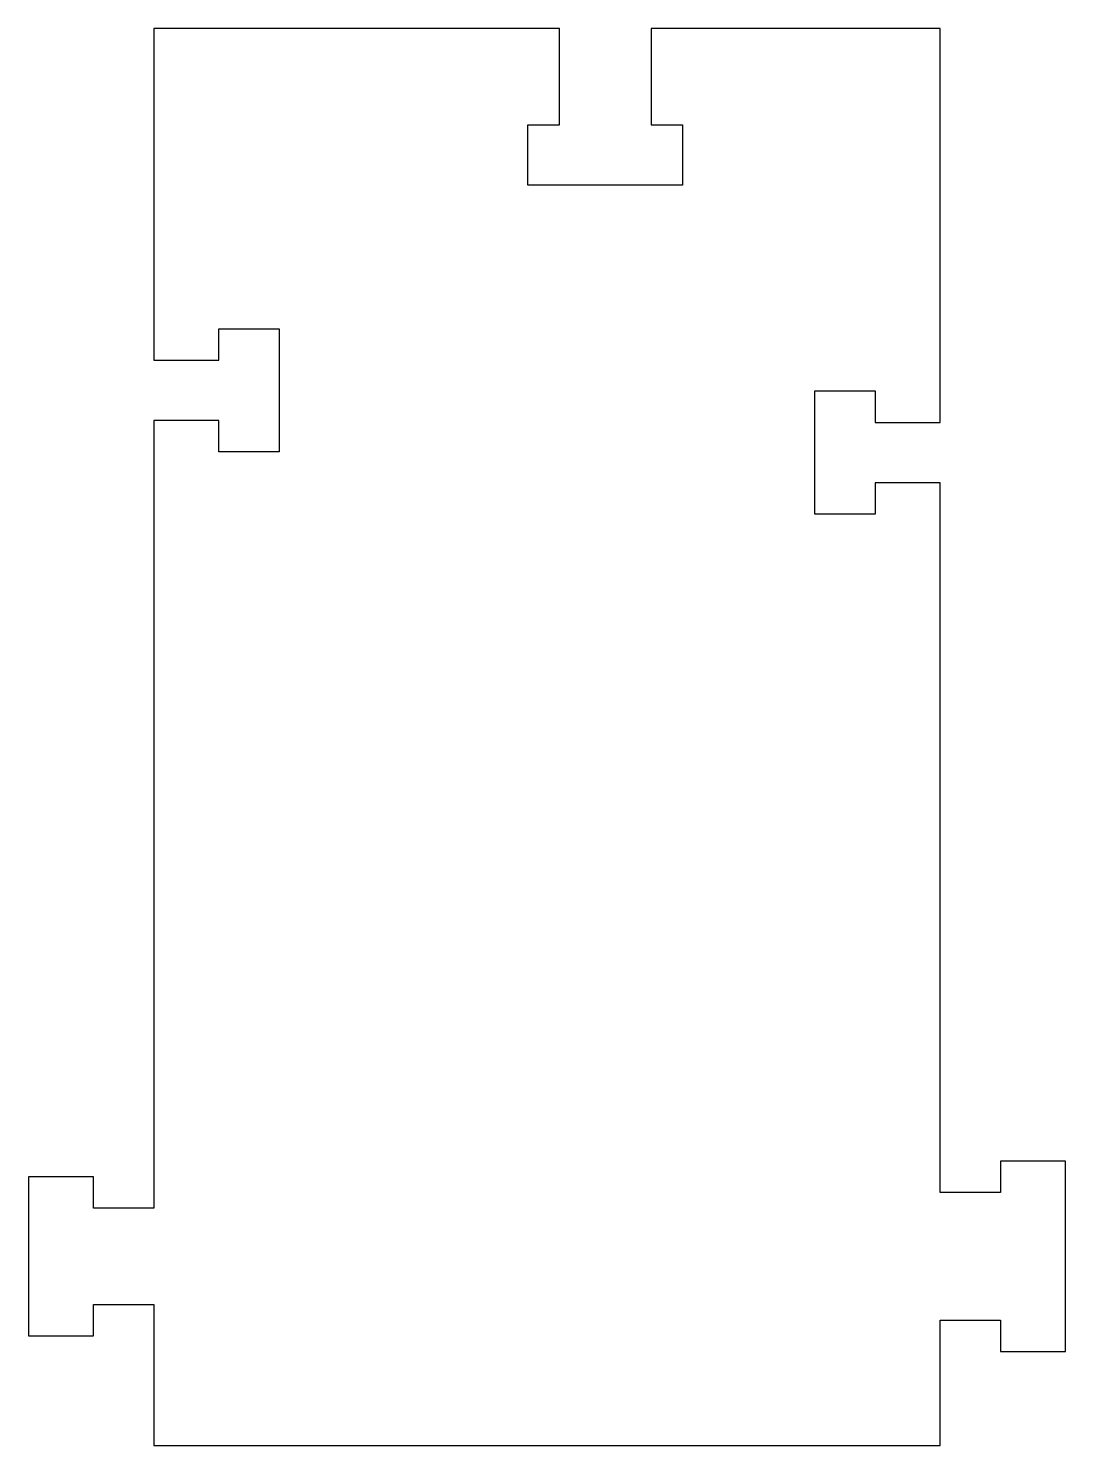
# Model space of a CAD drawing. Header units: millimetres. Extents: x -33.1 to 33.1, y -45.2 to 45.2.
import ezdxf

# ---------------------------------------------------------------- set-up
doc = ezdxf.new("R2010")
doc.units = ezdxf.units.MM
doc.layers.get('0').update_dxf_attribs({"linetype": 'CONTINUOUS'})

msp = doc.modelspace()

# ---------------------------------------------------------------- linework, layer by layer
for p, q in [((0.788, 45.193), (-25.075, 45.193)), ((-25.075, 45.193), (-25.075, 24.03)), ((0.788, 39.043), (0.788, 45.193)), ((25.075, 45.193), (6.638, 45.193)), ((6.638, 45.193), (6.638, 39.043)), ((25.075, 20.066), (25.075, 45.193)), ((-1.212, 35.193), (-1.212, 39.043)), ((-1.212, 39.043), (0.788, 39.043)), ((6.638, 39.043), (8.638, 39.043)), ((8.638, 39.043), (8.638, 35.193)), ((8.638, 35.193), (-1.212, 35.193)), ((-20.925, 24.03), (-20.925, 26.03)), ((-20.925, 26.03), (-17.075, 26.03)), ((-17.075, 26.03), (-17.075, 18.18)), ((-25.075, 24.03), (-20.925, 24.03)), ((17.075, 14.216), (17.075, 22.066)), ((17.075, 22.066), (20.925, 22.066)), ((20.925, 22.066), (20.925, 20.066)), ((-20.925, 20.18), (-25.075, 20.18)), ((-25.075, 20.18), (-25.075, -30.043)), ((-20.925, 18.18), (-20.925, 20.18)), ((20.925, 20.066), (25.075, 20.066)), ((-17.075, 18.18), (-20.925, 18.18)), ((25.075, 16.216), (20.925, 16.216)), ((20.925, 16.216), (20.925, 14.216)), ((25.075, -29.043), (25.075, 16.216)), ((20.925, 14.216), (17.075, 14.216)), ((33.075, -27.043), (28.925, -27.043)), ((28.925, -27.043), (28.925, -29.043)), ((33.075, -39.193), (33.075, -27.043)), ((-33.075, -28.043), (-33.075, -38.193)), ((-28.925, -28.043), (-33.075, -28.043)), ((-28.925, -30.043), (-28.925, -28.043)), ((28.925, -29.043), (25.075, -29.043)), ((-25.075, -30.043), (-28.925, -30.043)), ((-28.925, -38.193), (-28.925, -36.193)), ((-28.925, -36.193), (-25.075, -36.193)), ((-25.075, -36.193), (-25.075, -45.193)), ((25.075, -45.193), (25.075, -37.193)), ((25.075, -37.193), (28.925, -37.193)), ((28.925, -37.193), (28.925, -39.193)), ((-33.075, -38.193), (-28.925, -38.193)), ((28.925, -39.193), (33.075, -39.193)), ((-25.075, -45.193), (25.075, -45.193))]:
    msp.add_line(p, q)

doc.saveas('drawing.dxf')
